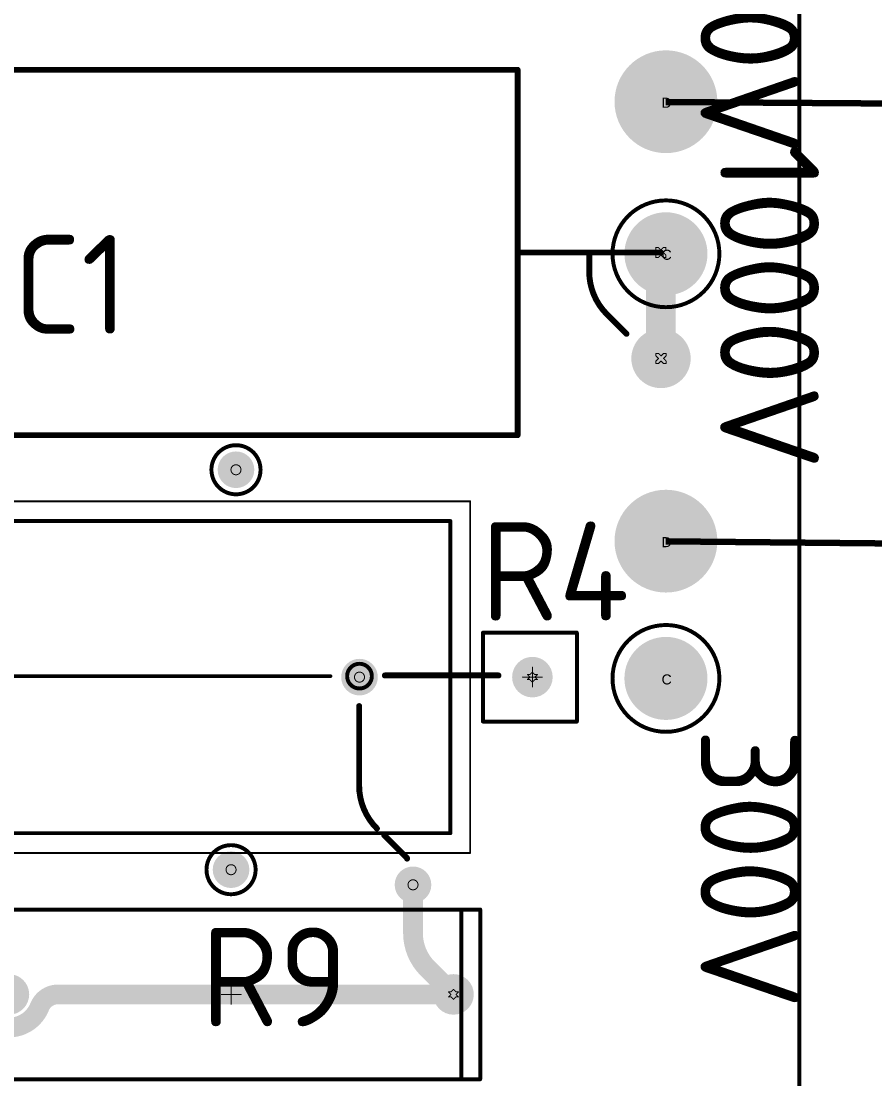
# Model space of a CAD drawing. Header units: millimetres. Extents: x 3219 to 51106, y -14166 to 2063.
# Drawn here: x 5722.1 to 5765.3, y 1897.9 to 1951.4 of the extents above; entities that cross this region are included whole.
import ezdxf

# ---------------------------------------------------------------- set-up
doc = ezdxf.new("R2010")
doc.units = ezdxf.units.MM
doc.layers.get('0').update_dxf_attribs({"lineweight": 53})
for name, color, linetype in [('Bottom Layer', 5, 'Continuous'), ('Bottom Solder', 6, 'Continuous'), ('Drill Drawing', 1, 'Continuous'), ('Mechanical 1', 6, 'Continuous'), ('Mechanical 15', 56, 'Continuous'), ('Multi-Layer', 9, 'Continuous'), ('Top 3D Body', 76, 'Continuous'), ('Top Layer', 1, 'Continuous'), ('Top Overlay', 2, 'Continuous'), ('Top Solder', 216, 'Continuous')]:
    doc.layers.add(name, color=color, linetype=linetype)
doc.layers.add('жгут', color=9, linetype='Continuous', lineweight=100)
doc.styles.add('Arial', font='arial.ttf', dxfattribs={"height": 3})
doc.styles.add('GOST type B', font='GOST_B.TTF', dxfattribs={"height": 3.5})

# ---------------------------------------------------------------- blocks, each defined once
blk = doc.blocks.new('_2_33__1___1PIN_20')
at = {"layer": 'Bottom Layer'}
h = blk.add_hatch(color=5, dxfattribs=at)
edge = h.paths.add_edge_path()
edge.add_arc((0, 0), 0.925, 0, 360)
at = {"layer": 'Bottom Solder'}
h = blk.add_hatch(color=6, dxfattribs=at)
edge = h.paths.add_edge_path()
edge.add_arc((0, 0), 1.027, 0, 360)
at = {"layer": 'Multi-Layer'}
h = blk.add_hatch(color=9, dxfattribs=at)
edge = h.paths.add_edge_path()
edge.add_arc((0, 0), 0.925, 0, 360)
at = {"layer": 'Top Layer'}
h = blk.add_hatch(color=1, dxfattribs=at)
edge = h.paths.add_edge_path()
edge.add_arc((0, 0), 0.925, 0, 360)
at = {"layer": 'Top Solder'}
h = blk.add_hatch(color=216, dxfattribs=at)
edge = h.paths.add_edge_path()
edge.add_arc((0, 0), 1.027, 0, 360)
at = {"layer": 'Mechanical 15'}
for points in [[(0.5, 0, 0.05, 0.05, 0), (-0.5, 0, 0.05, 0.05, 0)], [(0, 0.5, 0.05, 0.05, 0), (0, -0.5, 0.05, 0.05, 0)]]:
    blk.add_lwpolyline(points, format="xyseb", dxfattribs=at)
for points in [[(-0.513, 0, 0.025, 0.025, 1), (-0.488, 0, 0.025, 0.025, 1)], [(-0.013, 0.5, 0.025, 0.025, 1), (0.012, 0.5, 0.025, 0.025, 1)], [(0.487, 0, 0.025, 0.025, 1), (0.512, 0, 0.025, 0.025, 1)], [(-0.013, -0.5, 0.025, 0.025, 1), (0.012, -0.5, 0.025, 0.025, 1)]]:
    blk.add_lwpolyline(points, format="xyseb", close=True, dxfattribs=at)
at = {"layer": 'Top 3D Body'}
for points in [[(2.5, 2.247, 0.2, 0.2, 0), (-2.25, 2.247, 0.2, 0.2, 0)], [(-2.25, 2.247, 0.2, 0.2, 0), (-2.25, -2.246, 0.2, 0.2, 0)], [(2.5, 2.247, 0.2, 0.2, 0), (2.5, -2.246, 0.2, 0.2, 0)], [(2.5, -2.246, 0.2, 0.2, 0), (-2.25, -2.246, 0.2, 0.2, 0)]]:
    blk.add_lwpolyline(points, format="xyseb", dxfattribs=at)
for points in [[(-2.3, 2.247, 0.1, 0.1, 1), (-2.2, 2.247, 0.1, 0.1, 1)], [(-2.3, 2.247, 0.1, 0.1, 1), (-2.2, 2.247, 0.1, 0.1, 1)], [(2.45, 2.247, 0.1, 0.1, 1), (2.55, 2.247, 0.1, 0.1, 1)], [(2.45, 2.247, 0.1, 0.1, 1), (2.55, 2.247, 0.1, 0.1, 1)], [(-2.3, -2.246, 0.1, 0.1, 1), (-2.2, -2.246, 0.1, 0.1, 1)], [(-2.3, -2.246, 0.1, 0.1, 1), (-2.2, -2.246, 0.1, 0.1, 1)], [(2.45, -2.246, 0.1, 0.1, 1), (2.55, -2.246, 0.1, 0.1, 1)], [(2.45, -2.246, 0.1, 0.1, 1), (2.55, -2.246, 0.1, 0.1, 1)]]:
    blk.add_lwpolyline(points, format="xyseb", close=True, dxfattribs=at)
at = {"layer": 'Top Overlay'}
for points in [[(-2.25, 2.25, 0.2, 0.2, 0), (-2.25, -2.25, 0.2, 0.2, 0)], [(2.5, 2.25, 0.2, 0.2, 0), (-2.25, 2.25, 0.2, 0.2, 0)], [(2.5, 2.25, 0.2, 0.2, 0), (2.5, -2.25, 0.2, 0.2, 0)], [(2.5, -2.25, 0.2, 0.2, 0), (-2.25, -2.25, 0.2, 0.2, 0)]]:
    blk.add_lwpolyline(points, format="xyseb", dxfattribs=at)
for points in [[(-2.3, 2.25, 0.1, 0.1, 1), (-2.2, 2.25, 0.1, 0.1, 1)], [(-2.3, 2.25, 0.1, 0.1, 1), (-2.2, 2.25, 0.1, 0.1, 1)], [(2.45, 2.25, 0.1, 0.1, 1), (2.55, 2.25, 0.1, 0.1, 1)], [(2.45, 2.25, 0.1, 0.1, 1), (2.55, 2.25, 0.1, 0.1, 1)], [(-2.3, -2.25, 0.1, 0.1, 1), (-2.2, -2.25, 0.1, 0.1, 1)], [(-2.3, -2.25, 0.1, 0.1, 1), (-2.2, -2.25, 0.1, 0.1, 1)], [(2.45, -2.25, 0.1, 0.1, 1), (2.55, -2.25, 0.1, 0.1, 1)], [(2.45, -2.25, 0.1, 0.1, 1), (2.55, -2.25, 0.1, 0.1, 1)]]:
    blk.add_lwpolyline(points, format="xyseb", close=True, dxfattribs=at)
blk = doc.blocks.new('_73_14__4____D18_44')
at = {"layer": 'Mechanical 1'}
for points in [[(-24, 9.25, 0.2, 0.2, 0), (24, 9.25, 0.2, 0.2, 0)], [(24, -9.25, 0.2, 0.2, 0), (24, 9.25, 0.2, 0.2, 0)], [(-24, -9.25, 0.2, 0.2, 0), (24, -9.25, 0.2, 0.2, 0)]]:
    blk.add_lwpolyline(points, format="xyseb", dxfattribs=at)
for points in [[(23.95, 9.25, 0.1, 0.1, 1), (24.05, 9.25, 0.1, 0.1, 1)], [(23.95, 9.25, 0.1, 0.1, 1), (24.05, 9.25, 0.1, 0.1, 1)], [(23.95, -9.25, 0.1, 0.1, 1), (24.05, -9.25, 0.1, 0.1, 1)], [(23.95, -9.25, 0.1, 0.1, 1), (24.05, -9.25, 0.1, 0.1, 1)]]:
    blk.add_lwpolyline(points, format="xyseb", close=True, dxfattribs=at)
at = {"layer": 'Top Overlay'}
for points in [[(-24, 9.25, 0.3, 0.3, 0), (24, 9.25, 0.3, 0.3, 0)], [(24, -9.25, 0.3, 0.3, 0), (24, 9.25, 0.3, 0.3, 0)], [(24, 0, 0.3, 0.3, 0), (31.25, 0, 0.3, 0.3, 0)], [(-24, -9.25, 0.3, 0.3, 0), (24, -9.25, 0.3, 0.3, 0)]]:
    blk.add_lwpolyline(points, format="xyseb", dxfattribs=at)
for points in [[(23.925, 9.25, 0.15, 0.15, 1), (24.075, 9.25, 0.15, 0.15, 1)], [(23.925, 9.25, 0.15, 0.15, 1), (24.075, 9.25, 0.15, 0.15, 1)], [(23.925, 0, 0.15, 0.15, 1), (24.075, 0, 0.15, 0.15, 1)], [(31.175, 0, 0.15, 0.15, 1), (31.325, 0, 0.15, 0.15, 1)], [(23.925, -9.25, 0.15, 0.15, 1), (24.075, -9.25, 0.15, 0.15, 1)], [(23.925, -9.25, 0.15, 0.15, 1), (24.075, -9.25, 0.15, 0.15, 1)]]:
    blk.add_lwpolyline(points, format="xyseb", close=True, dxfattribs=at)
at = {"layer": 'Top Overlay', "style": 'GOST type B'}
blk.add_text('C1', height=5, dxfattribs=at).set_placement((-1.511, -4.116))
blk = doc.blocks.new('_2_33_2__140_02_0206_00_00__70')
at = {"layer": 'Bottom Layer'}
h = blk.add_hatch(color=5, dxfattribs=at)
edge = h.paths.add_edge_path()
edge.add_arc((-11.25, 0), 0.925, 0, 360)
h = blk.add_hatch(color=5, dxfattribs=at)
edge = h.paths.add_edge_path()
edge.add_arc((11.25, 0), 0.925, 0, 360)
at = {"layer": 'Bottom Solder'}
h = blk.add_hatch(color=6, dxfattribs=at)
edge = h.paths.add_edge_path()
edge.add_arc((-11.25, 0), 1.027, 0, 360)
h = blk.add_hatch(color=6, dxfattribs=at)
edge = h.paths.add_edge_path()
edge.add_arc((11.25, 0), 1.027, 0, 360)
at = {"layer": 'Multi-Layer'}
h = blk.add_hatch(color=9, dxfattribs=at)
edge = h.paths.add_edge_path()
edge.add_arc((-11.25, 0), 0.925, 0, 360)
h = blk.add_hatch(color=9, dxfattribs=at)
edge = h.paths.add_edge_path()
edge.add_arc((11.25, 0), 0.925, 0, 360)
at = {"layer": 'Top Layer'}
h = blk.add_hatch(color=1, dxfattribs=at)
edge = h.paths.add_edge_path()
edge.add_arc((-11.25, 0), 0.925, 0, 360)
h = blk.add_hatch(color=1, dxfattribs=at)
edge = h.paths.add_edge_path()
edge.add_arc((11.25, 0), 0.925, 0, 360)
at = {"layer": 'Top Solder'}
h = blk.add_hatch(color=216, dxfattribs=at)
edge = h.paths.add_edge_path()
edge.add_arc((-11.25, 0), 1.027, 0, 360)
h = blk.add_hatch(color=216, dxfattribs=at)
edge = h.paths.add_edge_path()
edge.add_arc((11.25, 0), 1.027, 0, 360)
at = {"layer": 'Mechanical 15'}
for points in [[(0.5, 0, 0.05, 0.05, 0), (-0.5, 0, 0.05, 0.05, 0)], [(0, 0.5, 0.05, 0.05, 0), (0, -0.5, 0.05, 0.05, 0)]]:
    blk.add_lwpolyline(points, format="xyseb", dxfattribs=at)
for points in [[(-0.513, 0, 0.025, 0.025, 1), (-0.488, 0, 0.025, 0.025, 1)], [(-0.013, 0.5, 0.025, 0.025, 1), (0.012, 0.5, 0.025, 0.025, 1)], [(0.487, 0, 0.025, 0.025, 1), (0.512, 0, 0.025, 0.025, 1)], [(-0.013, -0.5, 0.025, 0.025, 1), (0.012, -0.5, 0.025, 0.025, 1)]]:
    blk.add_lwpolyline(points, format="xyseb", close=True, dxfattribs=at)
at = {"layer": 'Top 3D Body'}
for points in [[(-11.649, 4.297, 0.2, 0.2, 0), (-11.649, -4.297, 0.2, 0.2, 0)], [(11.649, 4.297, 0.2, 0.2, 0), (-11.649, 4.297, 0.2, 0.2, 0)], [(11.649, 4.297, 0.2, 0.2, 0), (11.649, -4.297, 0.2, 0.2, 0)], [(11.649, -4.297, 0.2, 0.2, 0), (-11.649, -4.297, 0.2, 0.2, 0)]]:
    blk.add_lwpolyline(points, format="xyseb", dxfattribs=at)
for points in [[(-11.699, 4.297, 0.1, 0.1, 1), (-11.599, 4.297, 0.1, 0.1, 1)], [(-11.699, 4.297, 0.1, 0.1, 1), (-11.599, 4.297, 0.1, 0.1, 1)], [(11.599, 4.297, 0.1, 0.1, 1), (11.699, 4.297, 0.1, 0.1, 1)], [(11.599, 4.297, 0.1, 0.1, 1), (11.699, 4.297, 0.1, 0.1, 1)], [(-11.699, -4.297, 0.1, 0.1, 1), (-11.599, -4.297, 0.1, 0.1, 1)], [(-11.699, -4.297, 0.1, 0.1, 1), (-11.599, -4.297, 0.1, 0.1, 1)], [(11.599, -4.297, 0.1, 0.1, 1), (11.699, -4.297, 0.1, 0.1, 1)], [(11.599, -4.297, 0.1, 0.1, 1), (11.699, -4.297, 0.1, 0.1, 1)]]:
    blk.add_lwpolyline(points, format="xyseb", close=True, dxfattribs=at)
at = {"layer": 'Top Overlay'}
for points in [[(-12.6, 4.297, 0.2, 0.2, 0), (-12.6, -4.297, 0.2, 0.2, 0)], [(12.6, 4.297, 0.2, 0.2, 0), (-12.6, 4.297, 0.2, 0.2, 0)], [(12.6, 4.297, 0.2, 0.2, 0), (12.6, -4.297, 0.2, 0.2, 0)], [(12.6, -4.297, 0.2, 0.2, 0), (-12.6, -4.297, 0.2, 0.2, 0)]]:
    blk.add_lwpolyline(points, format="xyseb", dxfattribs=at)
for points in [[(-12.65, 4.297, 0.1, 0.1, 1), (-12.55, 4.297, 0.1, 0.1, 1)], [(-12.65, 4.297, 0.1, 0.1, 1), (-12.55, 4.297, 0.1, 0.1, 1)], [(12.55, 4.297, 0.1, 0.1, 1), (12.65, 4.297, 0.1, 0.1, 1)], [(12.55, 4.297, 0.1, 0.1, 1), (12.65, 4.297, 0.1, 0.1, 1)], [(-12.65, -4.297, 0.1, 0.1, 1), (-12.55, -4.297, 0.1, 0.1, 1)], [(-12.65, -4.297, 0.1, 0.1, 1), (-12.55, -4.297, 0.1, 0.1, 1)], [(12.55, -4.297, 0.1, 0.1, 1), (12.65, -4.297, 0.1, 0.1, 1)], [(12.55, -4.297, 0.1, 0.1, 1), (12.65, -4.297, 0.1, 0.1, 1)]]:
    blk.add_lwpolyline(points, format="xyseb", close=True, dxfattribs=at)
at = {"layer": 'Top 3D Body', "style": 'Arial'}
blk.add_text('R9', height=1.524, dxfattribs=at).set_placement((-12.5, 5))
blk = doc.blocks.new('DAR71210TU_90')
at = {"layer": 'Bottom Layer'}
h = blk.add_hatch(color=5, dxfattribs=at)
edge = h.paths.add_edge_path()
edge.add_arc((50.8, 0), 0.825, 0, 360)
at = {"layer": 'Bottom Solder'}
h = blk.add_hatch(color=6, dxfattribs=at)
edge = h.paths.add_edge_path()
edge.add_arc((50.8, 0), 0.927, 0, 360)
at = {"layer": 'Multi-Layer'}
h = blk.add_hatch(color=9, dxfattribs=at)
edge = h.paths.add_edge_path()
edge.add_arc((50.8, 0), 0.825, 0, 360)
at = {"layer": 'Top Layer'}
h = blk.add_hatch(color=1, dxfattribs=at)
edge = h.paths.add_edge_path()
edge.add_arc((50.8, 0), 0.825, 0, 360)
at = {"layer": 'Top Solder'}
h = blk.add_hatch(color=216, dxfattribs=at)
edge = h.paths.add_edge_path()
edge.add_arc((50.8, 0), 0.927, 0, 360)
at = {"layer": 'Mechanical 15'}
for points in [[(-5.6, 8.9, 0.1, 0.1, 0), (56.4, 8.9, 0.1, 0.1, 0)], [(56.4, -8.9, 0.1, 0.1, 0), (56.4, 8.9, 0.1, 0.1, 0)], [(-5.6, -8.9, 0.1, 0.1, 0), (56.4, -8.9, 0.1, 0.1, 0)]]:
    blk.add_lwpolyline(points, format="xyseb", dxfattribs=at)
for points in [[(56.375, 8.9, 0.05, 0.05, 1), (56.425, 8.9, 0.05, 0.05, 1)], [(56.375, 8.9, 0.05, 0.05, 1), (56.425, 8.9, 0.05, 0.05, 1)], [(56.375, -8.9, 0.05, 0.05, 1), (56.425, -8.9, 0.05, 0.05, 1)], [(56.375, -8.9, 0.05, 0.05, 1), (56.425, -8.9, 0.05, 0.05, 1)]]:
    blk.add_lwpolyline(points, format="xyseb", close=True, dxfattribs=at)
at = {"layer": 'Top 3D Body'}
for points in [[(-4.6, 7.9, 0.1, 0.1, 0), (55.4, 7.9, 0.1, 0.1, 0)], [(55.4, -7.9, 0.1, 0.1, 0), (55.4, 7.9, 0.1, 0.1, 0)], [(-4.6, -7.9, 0.1, 0.1, 0), (55.4, -7.9, 0.1, 0.1, 0)]]:
    blk.add_lwpolyline(points, format="xyseb", dxfattribs=at)
for points in [[(55.375, 7.9, 0.05, 0.05, 1), (55.425, 7.9, 0.05, 0.05, 1)], [(55.375, 7.9, 0.05, 0.05, 1), (55.425, 7.9, 0.05, 0.05, 1)], [(55.375, -7.9, 0.05, 0.05, 1), (55.425, -7.9, 0.05, 0.05, 1)], [(55.375, -7.9, 0.05, 0.05, 1), (55.425, -7.9, 0.05, 0.05, 1)]]:
    blk.add_lwpolyline(points, format="xyseb", close=True, dxfattribs=at)
at = {"layer": 'Top Overlay'}
for points in [[(-4.6, 7.9, 0.2, 0.2, 0), (55.4, 7.9, 0.2, 0.2, 0)], [(55.4, -7.9, 0.2, 0.2, 0), (55.4, 7.9, 0.2, 0.2, 0)], [(24.375, 0.05, 0.2, 0.2, 0), (49.325, 0.05, 0.2, 0.2, 0)], [(-4.6, -7.9, 0.2, 0.2, 0), (55.4, -7.9, 0.2, 0.2, 0)]]:
    blk.add_lwpolyline(points, format="xyseb", dxfattribs=at)
for points in [[(55.35, 7.9, 0.1, 0.1, 1), (55.45, 7.9, 0.1, 0.1, 1)], [(55.35, 7.9, 0.1, 0.1, 1), (55.45, 7.9, 0.1, 0.1, 1)], [(51.425, 0.05, 0.2, 0.2, 1), (50.175, 0.05, 0.2, 0.2, 1)], [(49.275, 0.05, 0.1, 0.1, 1), (49.375, 0.05, 0.1, 0.1, 1)], [(50.125, 0.05, 0.1, 0.1, 1), (50.225, 0.05, 0.1, 0.1, 1)], [(51.375, 0.05, 0.1, 0.1, 1), (51.475, 0.05, 0.1, 0.1, 1)], [(55.35, -7.9, 0.1, 0.1, 1), (55.45, -7.9, 0.1, 0.1, 1)], [(55.35, -7.9, 0.1, 0.1, 1), (55.45, -7.9, 0.1, 0.1, 1)]]:
    blk.add_lwpolyline(points, format="xyseb", close=True, dxfattribs=at)

msp = doc.modelspace()

# ---------------------------------------------------------------- hatches: boundary and pattern name
at = {"layer": 'Bottom Layer'}
h = msp.add_hatch(color=5, dxfattribs=at)
edge = h.paths.add_edge_path()
edge.add_arc((5754.729, 1947.358), 2.5, 0, 360)
h = msp.add_hatch(color=5, dxfattribs=at)
edge = h.paths.add_edge_path()
edge.add_arc((5754.729, 1939.658), 2, 0, 360)
h = msp.add_hatch(color=5, dxfattribs=at)
edge = h.paths.add_edge_path()
edge.add_arc((5754.471, 1939.723), 1.4, 0, 360)
h = msp.add_hatch(color=5, dxfattribs=at)
edge = h.paths.add_edge_path()
edge.add_arc((5754.479, 1934.358), 1.4, 0, 360)
h = msp.add_hatch(color=5, dxfattribs=at)
edge = h.paths.add_edge_path()
edge.add_arc((5732.971, 1928.723), 0.825, 0, 360)
h = msp.add_hatch(color=5, dxfattribs=at)
edge = h.paths.add_edge_path()
edge.add_arc((5754.729, 1925.108), 2.5, 0, 360)
h = msp.add_hatch(color=5, dxfattribs=at)
edge = h.paths.add_edge_path()
edge.add_arc((5754.729, 1918.158), 2, 0, 360)
h = msp.add_hatch(color=5, dxfattribs=at)
edge = h.paths.add_edge_path()
edge.add_arc((5732.721, 1908.473), 0.825, 0, 360)
h = msp.add_hatch(color=5, dxfattribs=at)
edge = h.paths.add_edge_path()
edge.add_arc((5741.929, 1907.708), 0.825, 0, 360)
at = {"layer": 'Bottom Solder'}
h = msp.add_hatch(color=6, dxfattribs=at)
edge = h.paths.add_edge_path()
edge.add_arc((5754.729, 1947.358), 2.602, 0, 360)
h = msp.add_hatch(color=6, dxfattribs=at)
edge = h.paths.add_edge_path()
edge.add_arc((5754.729, 1939.658), 2.102, 0, 360)
h = msp.add_hatch(color=6, dxfattribs=at)
edge = h.paths.add_edge_path()
edge.add_arc((5754.471, 1939.723), 1.502, 0, 360)
h = msp.add_hatch(color=6, dxfattribs=at)
edge = h.paths.add_edge_path()
edge.add_arc((5754.479, 1934.358), 1.502, 0, 360)
h = msp.add_hatch(color=6, dxfattribs=at)
edge = h.paths.add_edge_path()
edge.add_arc((5732.971, 1928.723), 0.927, 0, 360)
h = msp.add_hatch(color=6, dxfattribs=at)
edge = h.paths.add_edge_path()
edge.add_arc((5754.729, 1925.108), 2.602, 0, 360)
h = msp.add_hatch(color=6, dxfattribs=at)
edge = h.paths.add_edge_path()
edge.add_arc((5754.729, 1918.158), 2.102, 0, 360)
h = msp.add_hatch(color=6, dxfattribs=at)
edge = h.paths.add_edge_path()
edge.add_arc((5732.721, 1908.473), 0.927, 0, 360)
h = msp.add_hatch(color=6, dxfattribs=at)
edge = h.paths.add_edge_path()
edge.add_arc((5741.929, 1907.708), 0.927, 0, 360)
at = {"layer": 'Multi-Layer'}
h = msp.add_hatch(color=9, dxfattribs=at)
edge = h.paths.add_edge_path()
edge.add_arc((5754.729, 1947.358), 2.5, 0, 360)
h = msp.add_hatch(color=9, dxfattribs=at)
edge = h.paths.add_edge_path()
edge.add_arc((5754.729, 1939.658), 2, 0, 360)
h = msp.add_hatch(color=9, dxfattribs=at)
edge = h.paths.add_edge_path()
edge.add_arc((5754.471, 1939.723), 1.4, 0, 360)
h = msp.add_hatch(color=9, dxfattribs=at)
edge = h.paths.add_edge_path()
edge.add_arc((5754.479, 1934.358), 1.4, 0, 360)
h = msp.add_hatch(color=9, dxfattribs=at)
edge = h.paths.add_edge_path()
edge.add_arc((5732.971, 1928.723), 0.825, 0, 360)
h = msp.add_hatch(color=9, dxfattribs=at)
edge = h.paths.add_edge_path()
edge.add_arc((5754.729, 1925.108), 2.5, 0, 360)
h = msp.add_hatch(color=9, dxfattribs=at)
edge = h.paths.add_edge_path()
edge.add_arc((5754.729, 1918.158), 2, 0, 360)
h = msp.add_hatch(color=9, dxfattribs=at)
edge = h.paths.add_edge_path()
edge.add_arc((5732.721, 1908.473), 0.825, 0, 360)
h = msp.add_hatch(color=9, dxfattribs=at)
edge = h.paths.add_edge_path()
edge.add_arc((5741.929, 1907.708), 0.825, 0, 360)
at = {"layer": 'Top Layer'}
h = msp.add_hatch(color=1, dxfattribs=at)
edge = h.paths.add_edge_path()
edge.add_arc((5754.729, 1947.358), 2.5, 0, 360)
h = msp.add_hatch(color=1, dxfattribs=at)
edge = h.paths.add_edge_path()
edge.add_arc((5754.729, 1939.658), 2, 0, 360)
h = msp.add_hatch(color=1, dxfattribs=at)
edge = h.paths.add_edge_path()
edge.add_arc((5754.471, 1939.723), 1.4, 0, 360)
h = msp.add_hatch(color=1, dxfattribs=at)
edge = h.paths.add_edge_path()
edge.add_arc((5754.479, 1934.358), 1.4, 0, 360)
h = msp.add_hatch(color=1, dxfattribs=at)
edge = h.paths.add_edge_path()
edge.add_arc((5732.971, 1928.723), 0.825, 0, 360)
h = msp.add_hatch(color=1, dxfattribs=at)
edge = h.paths.add_edge_path()
edge.add_arc((5754.729, 1925.108), 2.5, 0, 360)
h = msp.add_hatch(color=1, dxfattribs=at)
edge = h.paths.add_edge_path()
edge.add_arc((5754.729, 1918.158), 2, 0, 360)
h = msp.add_hatch(color=1, dxfattribs=at)
edge = h.paths.add_edge_path()
edge.add_arc((5732.721, 1908.473), 0.825, 0, 360)
h = msp.add_hatch(color=1, dxfattribs=at)
edge = h.paths.add_edge_path()
edge.add_arc((5741.929, 1907.708), 0.825, 0, 360)
at = {"layer": 'Top Solder'}
h = msp.add_hatch(color=216, dxfattribs=at)
edge = h.paths.add_edge_path()
edge.add_arc((5754.729, 1947.358), 2.602, 0, 360)
h = msp.add_hatch(color=216, dxfattribs=at)
edge = h.paths.add_edge_path()
edge.add_arc((5754.729, 1939.658), 2.102, 0, 360)
h = msp.add_hatch(color=216, dxfattribs=at)
edge = h.paths.add_edge_path()
edge.add_arc((5754.471, 1939.723), 1.502, 0, 360)
h = msp.add_hatch(color=216, dxfattribs=at)
edge = h.paths.add_edge_path()
edge.add_arc((5754.479, 1934.358), 1.502, 0, 360)
h = msp.add_hatch(color=216, dxfattribs=at)
edge = h.paths.add_edge_path()
edge.add_arc((5732.971, 1928.723), 0.927, 0, 360)
h = msp.add_hatch(color=216, dxfattribs=at)
edge = h.paths.add_edge_path()
edge.add_arc((5754.729, 1925.108), 2.602, 0, 360)
h = msp.add_hatch(color=216, dxfattribs=at)
edge = h.paths.add_edge_path()
edge.add_arc((5754.729, 1918.158), 2.102, 0, 360)
h = msp.add_hatch(color=216, dxfattribs=at)
edge = h.paths.add_edge_path()
edge.add_arc((5732.721, 1908.473), 0.927, 0, 360)
h = msp.add_hatch(color=216, dxfattribs=at)
edge = h.paths.add_edge_path()
edge.add_arc((5741.929, 1907.708), 0.927, 0, 360)

# ---------------------------------------------------------------- linework, layer by layer
at = {"layer": 'Bottom Layer'}
msp.add_lwpolyline([(5754.471, 1934.6, 1.5, 1.5, 0), (5754.471, 1939.723, 1.5, 1.5, 0)], format="xyseb", dxfattribs=at)
for points in [[(5754.096, 1939.723, 0.75, 0.75, 1), (5754.846, 1939.723, 0.75, 0.75, 1)], [(5754.096, 1934.6, 0.75, 0.75, 1), (5754.846, 1934.6, 0.75, 0.75, 1)]]:
    msp.add_lwpolyline(points, format="xyseb", close=True, dxfattribs=at)
at = {"layer": 'Drill Drawing'}
for points in [[(5754.217, 1939.85, 0.0508, 0.0508, 0), (5754.217, 1939.977, 0.0508, 0.0508, 0)], [(5754.217, 1939.977, 0.0508, 0.0508, 0), (5754.344, 1939.977, 0.0508, 0.0508, 0)], [(5754.217, 1939.85, 0.0508, 0.0508, 0), (5754.344, 1939.723, 0.0508, 0.0508, 0)], [(5754.217, 1939.596, 0.0508, 0.0508, 0), (5754.344, 1939.723, 0.0508, 0.0508, 0)], [(5754.344, 1939.977, 0.0508, 0.0508, 0), (5754.471, 1939.85, 0.0508, 0.0508, 0)], [(5754.471, 1939.85, 0.0508, 0.0508, 0), (5754.598, 1939.977, 0.0508, 0.0508, 0)], [(5754.598, 1939.977, 0.0508, 0.0508, 0), (5754.725, 1939.977, 0.0508, 0.0508, 0)], [(5754.598, 1939.723, 0.0508, 0.0508, 0), (5754.725, 1939.85, 0.0508, 0.0508, 0)], [(5754.598, 1939.723, 0.0508, 0.0508, 0), (5754.725, 1939.596, 0.0508, 0.0508, 0)], [(5754.725, 1939.85, 0.0508, 0.0508, 0), (5754.725, 1939.977, 0.0508, 0.0508, 0)], [(5754.217, 1939.469, 0.0508, 0.0508, 0), (5754.217, 1939.596, 0.0508, 0.0508, 0)], [(5754.217, 1939.469, 0.0508, 0.0508, 0), (5754.344, 1939.469, 0.0508, 0.0508, 0)], [(5754.344, 1939.469, 0.0508, 0.0508, 0), (5754.471, 1939.596, 0.0508, 0.0508, 0)], [(5754.471, 1939.596, 0.0508, 0.0508, 0), (5754.598, 1939.469, 0.0508, 0.0508, 0)], [(5754.598, 1939.469, 0.0508, 0.0508, 0), (5754.725, 1939.469, 0.0508, 0.0508, 0)], [(5754.725, 1939.469, 0.0508, 0.0508, 0), (5754.725, 1939.596, 0.0508, 0.0508, 0)], [(5754.225, 1934.485, 0.0508, 0.0508, 0), (5754.225, 1934.612, 0.0508, 0.0508, 0)], [(5754.225, 1934.612, 0.0508, 0.0508, 0), (5754.352, 1934.612, 0.0508, 0.0508, 0)], [(5754.225, 1934.485, 0.0508, 0.0508, 0), (5754.352, 1934.358, 0.0508, 0.0508, 0)], [(5754.352, 1934.612, 0.0508, 0.0508, 0), (5754.479, 1934.485, 0.0508, 0.0508, 0)], [(5754.479, 1934.485, 0.0508, 0.0508, 0), (5754.606, 1934.612, 0.0508, 0.0508, 0)], [(5754.606, 1934.612, 0.0508, 0.0508, 0), (5754.733, 1934.612, 0.0508, 0.0508, 0)], [(5754.606, 1934.358, 0.0508, 0.0508, 0), (5754.733, 1934.485, 0.0508, 0.0508, 0)], [(5754.733, 1934.485, 0.0508, 0.0508, 0), (5754.733, 1934.612, 0.0508, 0.0508, 0)], [(5754.225, 1934.231, 0.0508, 0.0508, 0), (5754.352, 1934.358, 0.0508, 0.0508, 0)], [(5754.225, 1934.104, 0.0508, 0.0508, 0), (5754.225, 1934.231, 0.0508, 0.0508, 0)], [(5754.225, 1934.104, 0.0508, 0.0508, 0), (5754.352, 1934.104, 0.0508, 0.0508, 0)], [(5754.352, 1934.104, 0.0508, 0.0508, 0), (5754.479, 1934.231, 0.0508, 0.0508, 0)], [(5754.479, 1934.231, 0.0508, 0.0508, 0), (5754.606, 1934.104, 0.0508, 0.0508, 0)], [(5754.606, 1934.358, 0.0508, 0.0508, 0), (5754.733, 1934.231, 0.0508, 0.0508, 0)], [(5754.606, 1934.104, 0.0508, 0.0508, 0), (5754.733, 1934.104, 0.0508, 0.0508, 0)], [(5754.733, 1934.104, 0.0508, 0.0508, 0), (5754.733, 1934.231, 0.0508, 0.0508, 0)], [(5747.717, 1918.35, 0.0508, 0.0508, 0), (5747.844, 1918.223, 0.0508, 0.0508, 0)], [(5747.717, 1918.35, 0.0508, 0.0508, 0), (5747.844, 1918.35, 0.0508, 0.0508, 0)], [(5747.844, 1918.35, 0.0508, 0.0508, 0), (5747.971, 1918.477, 0.0508, 0.0508, 0)], [(5747.971, 1918.477, 0.0508, 0.0508, 0), (5748.098, 1918.35, 0.0508, 0.0508, 0)], [(5748.098, 1918.35, 0.0508, 0.0508, 0), (5748.225, 1918.35, 0.0508, 0.0508, 0)], [(5748.098, 1918.223, 0.0508, 0.0508, 0), (5748.225, 1918.35, 0.0508, 0.0508, 0)], [(5747.717, 1918.096, 0.0508, 0.0508, 0), (5747.844, 1918.223, 0.0508, 0.0508, 0)], [(5747.717, 1918.096, 0.0508, 0.0508, 0), (5747.844, 1918.096, 0.0508, 0.0508, 0)], [(5747.844, 1918.096, 0.0508, 0.0508, 0), (5747.971, 1917.969, 0.0508, 0.0508, 0)], [(5747.971, 1917.969, 0.0508, 0.0508, 0), (5748.098, 1918.096, 0.0508, 0.0508, 0)], [(5748.098, 1918.223, 0.0508, 0.0508, 0), (5748.225, 1918.096, 0.0508, 0.0508, 0)], [(5748.098, 1918.096, 0.0508, 0.0508, 0), (5748.225, 1918.096, 0.0508, 0.0508, 0)], [(5743.725, 1902.285, 0.0508, 0.0508, 0), (5743.852, 1902.158, 0.0508, 0.0508, 0)], [(5743.725, 1902.285, 0.0508, 0.0508, 0), (5743.852, 1902.285, 0.0508, 0.0508, 0)], [(5743.852, 1902.285, 0.0508, 0.0508, 0), (5743.979, 1902.412, 0.0508, 0.0508, 0)], [(5743.979, 1902.412, 0.0508, 0.0508, 0), (5744.106, 1902.285, 0.0508, 0.0508, 0)], [(5744.106, 1902.285, 0.0508, 0.0508, 0), (5744.233, 1902.285, 0.0508, 0.0508, 0)], [(5744.106, 1902.158, 0.0508, 0.0508, 0), (5744.233, 1902.285, 0.0508, 0.0508, 0)], [(5743.725, 1902.031, 0.0508, 0.0508, 0), (5743.852, 1902.158, 0.0508, 0.0508, 0)], [(5743.725, 1902.031, 0.0508, 0.0508, 0), (5743.852, 1902.031, 0.0508, 0.0508, 0)], [(5743.852, 1902.031, 0.0508, 0.0508, 0), (5743.979, 1901.904, 0.0508, 0.0508, 0)], [(5743.979, 1901.904, 0.0508, 0.0508, 0), (5744.106, 1902.031, 0.0508, 0.0508, 0)], [(5744.106, 1902.158, 0.0508, 0.0508, 0), (5744.233, 1902.031, 0.0508, 0.0508, 0)], [(5744.106, 1902.031, 0.0508, 0.0508, 0), (5744.233, 1902.031, 0.0508, 0.0508, 0)]]:
    msp.add_lwpolyline(points, format="xyseb", dxfattribs=at)
for points in [[(5754.204, 1939.977, 0.0254, 0.0254, 1), (5754.229, 1939.977, 0.0254, 0.0254, 1)], [(5754.204, 1939.977, 0.0254, 0.0254, 1), (5754.229, 1939.977, 0.0254, 0.0254, 1)], [(5754.204, 1939.85, 0.0254, 0.0254, 1), (5754.229, 1939.85, 0.0254, 0.0254, 1)], [(5754.204, 1939.85, 0.0254, 0.0254, 1), (5754.229, 1939.85, 0.0254, 0.0254, 1)], [(5754.331, 1939.977, 0.0254, 0.0254, 1), (5754.356, 1939.977, 0.0254, 0.0254, 1)], [(5754.331, 1939.977, 0.0254, 0.0254, 1), (5754.356, 1939.977, 0.0254, 0.0254, 1)], [(5754.331, 1939.723, 0.0254, 0.0254, 1), (5754.356, 1939.723, 0.0254, 0.0254, 1)], [(5754.331, 1939.723, 0.0254, 0.0254, 1), (5754.356, 1939.723, 0.0254, 0.0254, 1)], [(5754.458, 1939.85, 0.0254, 0.0254, 1), (5754.483, 1939.85, 0.0254, 0.0254, 1)], [(5754.458, 1939.85, 0.0254, 0.0254, 1), (5754.483, 1939.85, 0.0254, 0.0254, 1)], [(5754.585, 1939.977, 0.0254, 0.0254, 1), (5754.61, 1939.977, 0.0254, 0.0254, 1)], [(5754.585, 1939.977, 0.0254, 0.0254, 1), (5754.61, 1939.977, 0.0254, 0.0254, 1)], [(5754.585, 1939.723, 0.0254, 0.0254, 1), (5754.61, 1939.723, 0.0254, 0.0254, 1)], [(5754.585, 1939.723, 0.0254, 0.0254, 1), (5754.61, 1939.723, 0.0254, 0.0254, 1)], [(5754.712, 1939.977, 0.0254, 0.0254, 1), (5754.737, 1939.977, 0.0254, 0.0254, 1)], [(5754.712, 1939.977, 0.0254, 0.0254, 1), (5754.737, 1939.977, 0.0254, 0.0254, 1)], [(5754.712, 1939.85, 0.0254, 0.0254, 1), (5754.737, 1939.85, 0.0254, 0.0254, 1)], [(5754.712, 1939.85, 0.0254, 0.0254, 1), (5754.737, 1939.85, 0.0254, 0.0254, 1)], [(5754.204, 1939.596, 0.0254, 0.0254, 1), (5754.229, 1939.596, 0.0254, 0.0254, 1)], [(5754.204, 1939.596, 0.0254, 0.0254, 1), (5754.229, 1939.596, 0.0254, 0.0254, 1)], [(5754.204, 1939.469, 0.0254, 0.0254, 1), (5754.229, 1939.469, 0.0254, 0.0254, 1)], [(5754.204, 1939.469, 0.0254, 0.0254, 1), (5754.229, 1939.469, 0.0254, 0.0254, 1)], [(5754.331, 1939.469, 0.0254, 0.0254, 1), (5754.356, 1939.469, 0.0254, 0.0254, 1)], [(5754.331, 1939.469, 0.0254, 0.0254, 1), (5754.356, 1939.469, 0.0254, 0.0254, 1)], [(5754.458, 1939.596, 0.0254, 0.0254, 1), (5754.483, 1939.596, 0.0254, 0.0254, 1)], [(5754.458, 1939.596, 0.0254, 0.0254, 1), (5754.483, 1939.596, 0.0254, 0.0254, 1)], [(5754.585, 1939.469, 0.0254, 0.0254, 1), (5754.61, 1939.469, 0.0254, 0.0254, 1)], [(5754.585, 1939.469, 0.0254, 0.0254, 1), (5754.61, 1939.469, 0.0254, 0.0254, 1)], [(5754.712, 1939.596, 0.0254, 0.0254, 1), (5754.737, 1939.596, 0.0254, 0.0254, 1)], [(5754.712, 1939.596, 0.0254, 0.0254, 1), (5754.737, 1939.596, 0.0254, 0.0254, 1)], [(5754.712, 1939.469, 0.0254, 0.0254, 1), (5754.737, 1939.469, 0.0254, 0.0254, 1)], [(5754.712, 1939.469, 0.0254, 0.0254, 1), (5754.737, 1939.469, 0.0254, 0.0254, 1)], [(5754.212, 1934.612, 0.0254, 0.0254, 1), (5754.237, 1934.612, 0.0254, 0.0254, 1)], [(5754.212, 1934.612, 0.0254, 0.0254, 1), (5754.237, 1934.612, 0.0254, 0.0254, 1)], [(5754.212, 1934.485, 0.0254, 0.0254, 1), (5754.237, 1934.485, 0.0254, 0.0254, 1)], [(5754.212, 1934.485, 0.0254, 0.0254, 1), (5754.237, 1934.485, 0.0254, 0.0254, 1)], [(5754.339, 1934.612, 0.0254, 0.0254, 1), (5754.364, 1934.612, 0.0254, 0.0254, 1)], [(5754.339, 1934.612, 0.0254, 0.0254, 1), (5754.364, 1934.612, 0.0254, 0.0254, 1)], [(5754.466, 1934.485, 0.0254, 0.0254, 1), (5754.491, 1934.485, 0.0254, 0.0254, 1)], [(5754.466, 1934.485, 0.0254, 0.0254, 1), (5754.491, 1934.485, 0.0254, 0.0254, 1)], [(5754.593, 1934.612, 0.0254, 0.0254, 1), (5754.618, 1934.612, 0.0254, 0.0254, 1)], [(5754.593, 1934.612, 0.0254, 0.0254, 1), (5754.618, 1934.612, 0.0254, 0.0254, 1)], [(5754.72, 1934.612, 0.0254, 0.0254, 1), (5754.745, 1934.612, 0.0254, 0.0254, 1)], [(5754.72, 1934.612, 0.0254, 0.0254, 1), (5754.745, 1934.612, 0.0254, 0.0254, 1)], [(5754.72, 1934.485, 0.0254, 0.0254, 1), (5754.745, 1934.485, 0.0254, 0.0254, 1)], [(5754.72, 1934.485, 0.0254, 0.0254, 1), (5754.745, 1934.485, 0.0254, 0.0254, 1)], [(5754.212, 1934.231, 0.0254, 0.0254, 1), (5754.237, 1934.231, 0.0254, 0.0254, 1)], [(5754.212, 1934.231, 0.0254, 0.0254, 1), (5754.237, 1934.231, 0.0254, 0.0254, 1)], [(5754.212, 1934.104, 0.0254, 0.0254, 1), (5754.237, 1934.104, 0.0254, 0.0254, 1)], [(5754.212, 1934.104, 0.0254, 0.0254, 1), (5754.237, 1934.104, 0.0254, 0.0254, 1)], [(5754.339, 1934.358, 0.0254, 0.0254, 1), (5754.364, 1934.358, 0.0254, 0.0254, 1)], [(5754.339, 1934.358, 0.0254, 0.0254, 1), (5754.364, 1934.358, 0.0254, 0.0254, 1)], [(5754.339, 1934.104, 0.0254, 0.0254, 1), (5754.364, 1934.104, 0.0254, 0.0254, 1)], [(5754.339, 1934.104, 0.0254, 0.0254, 1), (5754.364, 1934.104, 0.0254, 0.0254, 1)], [(5754.466, 1934.231, 0.0254, 0.0254, 1), (5754.491, 1934.231, 0.0254, 0.0254, 1)], [(5754.466, 1934.231, 0.0254, 0.0254, 1), (5754.491, 1934.231, 0.0254, 0.0254, 1)], [(5754.593, 1934.358, 0.0254, 0.0254, 1), (5754.618, 1934.358, 0.0254, 0.0254, 1)], [(5754.593, 1934.358, 0.0254, 0.0254, 1), (5754.618, 1934.358, 0.0254, 0.0254, 1)], [(5754.593, 1934.104, 0.0254, 0.0254, 1), (5754.618, 1934.104, 0.0254, 0.0254, 1)], [(5754.593, 1934.104, 0.0254, 0.0254, 1), (5754.618, 1934.104, 0.0254, 0.0254, 1)], [(5754.72, 1934.231, 0.0254, 0.0254, 1), (5754.745, 1934.231, 0.0254, 0.0254, 1)], [(5754.72, 1934.231, 0.0254, 0.0254, 1), (5754.745, 1934.231, 0.0254, 0.0254, 1)], [(5754.72, 1934.104, 0.0254, 0.0254, 1), (5754.745, 1934.104, 0.0254, 0.0254, 1)], [(5754.72, 1934.104, 0.0254, 0.0254, 1), (5754.745, 1934.104, 0.0254, 0.0254, 1)], [(5733.225, 1928.723, 0.0508, 0.0508, 1), (5732.717, 1928.723, 0.0508, 0.0508, 1)], [(5732.704, 1928.723, 0.0254, 0.0254, 1), (5732.729, 1928.723, 0.0254, 0.0254, 1)], [(5733.212, 1928.723, 0.0254, 0.0254, 1), (5733.237, 1928.723, 0.0254, 0.0254, 1)], [(5739.475, 1918.223, 0.0508, 0.0508, 1), (5738.967, 1918.223, 0.0508, 0.0508, 1)], [(5747.704, 1918.35, 0.0254, 0.0254, 1), (5747.729, 1918.35, 0.0254, 0.0254, 1)], [(5747.704, 1918.35, 0.0254, 0.0254, 1), (5747.729, 1918.35, 0.0254, 0.0254, 1)], [(5747.831, 1918.35, 0.0254, 0.0254, 1), (5747.856, 1918.35, 0.0254, 0.0254, 1)], [(5747.831, 1918.35, 0.0254, 0.0254, 1), (5747.856, 1918.35, 0.0254, 0.0254, 1)], [(5747.958, 1918.477, 0.0254, 0.0254, 1), (5747.983, 1918.477, 0.0254, 0.0254, 1)], [(5747.958, 1918.477, 0.0254, 0.0254, 1), (5747.983, 1918.477, 0.0254, 0.0254, 1)], [(5748.085, 1918.35, 0.0254, 0.0254, 1), (5748.11, 1918.35, 0.0254, 0.0254, 1)], [(5748.085, 1918.35, 0.0254, 0.0254, 1), (5748.11, 1918.35, 0.0254, 0.0254, 1)], [(5748.212, 1918.35, 0.0254, 0.0254, 1), (5748.237, 1918.35, 0.0254, 0.0254, 1)], [(5748.212, 1918.35, 0.0254, 0.0254, 1), (5748.237, 1918.35, 0.0254, 0.0254, 1)], [(5738.954, 1918.223, 0.0254, 0.0254, 1), (5738.979, 1918.223, 0.0254, 0.0254, 1)], [(5739.462, 1918.223, 0.0254, 0.0254, 1), (5739.487, 1918.223, 0.0254, 0.0254, 1)], [(5747.704, 1918.096, 0.0254, 0.0254, 1), (5747.729, 1918.096, 0.0254, 0.0254, 1)], [(5747.704, 1918.096, 0.0254, 0.0254, 1), (5747.729, 1918.096, 0.0254, 0.0254, 1)], [(5747.831, 1918.223, 0.0254, 0.0254, 1), (5747.856, 1918.223, 0.0254, 0.0254, 1)], [(5747.831, 1918.223, 0.0254, 0.0254, 1), (5747.856, 1918.223, 0.0254, 0.0254, 1)], [(5747.831, 1918.096, 0.0254, 0.0254, 1), (5747.856, 1918.096, 0.0254, 0.0254, 1)], [(5747.831, 1918.096, 0.0254, 0.0254, 1), (5747.856, 1918.096, 0.0254, 0.0254, 1)], [(5747.958, 1917.969, 0.0254, 0.0254, 1), (5747.983, 1917.969, 0.0254, 0.0254, 1)], [(5747.958, 1917.969, 0.0254, 0.0254, 1), (5747.983, 1917.969, 0.0254, 0.0254, 1)], [(5748.085, 1918.223, 0.0254, 0.0254, 1), (5748.11, 1918.223, 0.0254, 0.0254, 1)], [(5748.085, 1918.223, 0.0254, 0.0254, 1), (5748.11, 1918.223, 0.0254, 0.0254, 1)], [(5748.085, 1918.096, 0.0254, 0.0254, 1), (5748.11, 1918.096, 0.0254, 0.0254, 1)], [(5748.085, 1918.096, 0.0254, 0.0254, 1), (5748.11, 1918.096, 0.0254, 0.0254, 1)], [(5748.212, 1918.096, 0.0254, 0.0254, 1), (5748.237, 1918.096, 0.0254, 0.0254, 1)], [(5748.212, 1918.096, 0.0254, 0.0254, 1), (5748.237, 1918.096, 0.0254, 0.0254, 1)], [(5732.975, 1908.473, 0.0508, 0.0508, 1), (5732.467, 1908.473, 0.0508, 0.0508, 1)], [(5732.454, 1908.473, 0.0254, 0.0254, 1), (5732.479, 1908.473, 0.0254, 0.0254, 1)], [(5732.962, 1908.473, 0.0254, 0.0254, 1), (5732.987, 1908.473, 0.0254, 0.0254, 1)], [(5742.183, 1907.708, 0.0508, 0.0508, 1), (5741.675, 1907.708, 0.0508, 0.0508, 1)], [(5741.662, 1907.708, 0.0254, 0.0254, 1), (5741.687, 1907.708, 0.0254, 0.0254, 1)], [(5742.17, 1907.708, 0.0254, 0.0254, 1), (5742.195, 1907.708, 0.0254, 0.0254, 1)], [(5743.712, 1902.285, 0.0254, 0.0254, 1), (5743.737, 1902.285, 0.0254, 0.0254, 1)], [(5743.712, 1902.285, 0.0254, 0.0254, 1), (5743.737, 1902.285, 0.0254, 0.0254, 1)], [(5743.839, 1902.285, 0.0254, 0.0254, 1), (5743.864, 1902.285, 0.0254, 0.0254, 1)], [(5743.839, 1902.285, 0.0254, 0.0254, 1), (5743.864, 1902.285, 0.0254, 0.0254, 1)], [(5743.966, 1902.412, 0.0254, 0.0254, 1), (5743.991, 1902.412, 0.0254, 0.0254, 1)], [(5743.966, 1902.412, 0.0254, 0.0254, 1), (5743.991, 1902.412, 0.0254, 0.0254, 1)], [(5744.093, 1902.285, 0.0254, 0.0254, 1), (5744.118, 1902.285, 0.0254, 0.0254, 1)], [(5744.093, 1902.285, 0.0254, 0.0254, 1), (5744.118, 1902.285, 0.0254, 0.0254, 1)], [(5744.22, 1902.285, 0.0254, 0.0254, 1), (5744.245, 1902.285, 0.0254, 0.0254, 1)], [(5744.22, 1902.285, 0.0254, 0.0254, 1), (5744.245, 1902.285, 0.0254, 0.0254, 1)], [(5743.712, 1902.031, 0.0254, 0.0254, 1), (5743.737, 1902.031, 0.0254, 0.0254, 1)], [(5743.712, 1902.031, 0.0254, 0.0254, 1), (5743.737, 1902.031, 0.0254, 0.0254, 1)], [(5743.839, 1902.158, 0.0254, 0.0254, 1), (5743.864, 1902.158, 0.0254, 0.0254, 1)], [(5743.839, 1902.158, 0.0254, 0.0254, 1), (5743.864, 1902.158, 0.0254, 0.0254, 1)], [(5743.839, 1902.031, 0.0254, 0.0254, 1), (5743.864, 1902.031, 0.0254, 0.0254, 1)], [(5743.839, 1902.031, 0.0254, 0.0254, 1), (5743.864, 1902.031, 0.0254, 0.0254, 1)], [(5743.966, 1901.904, 0.0254, 0.0254, 1), (5743.991, 1901.904, 0.0254, 0.0254, 1)], [(5743.966, 1901.904, 0.0254, 0.0254, 1), (5743.991, 1901.904, 0.0254, 0.0254, 1)], [(5744.093, 1902.158, 0.0254, 0.0254, 1), (5744.118, 1902.158, 0.0254, 0.0254, 1)], [(5744.093, 1902.158, 0.0254, 0.0254, 1), (5744.118, 1902.158, 0.0254, 0.0254, 1)], [(5744.093, 1902.031, 0.0254, 0.0254, 1), (5744.118, 1902.031, 0.0254, 0.0254, 1)], [(5744.093, 1902.031, 0.0254, 0.0254, 1), (5744.118, 1902.031, 0.0254, 0.0254, 1)], [(5744.22, 1902.031, 0.0254, 0.0254, 1), (5744.245, 1902.031, 0.0254, 0.0254, 1)], [(5744.22, 1902.031, 0.0254, 0.0254, 1), (5744.245, 1902.031, 0.0254, 0.0254, 1)]]:
    msp.add_lwpolyline(points, format="xyseb", close=True, dxfattribs=at)
at = {"layer": 'Mechanical 1'}
msp.add_lwpolyline([(5761.479, 1760.358, 0.2, 0.2, 0), (5761.479, 1990.358, 0.2, 0.2, 0)], format="xyseb", dxfattribs=at)
at = {"layer": 'Top Layer'}
for points in [[(5741.929, 1905.26, 1, 1, 0), (5741.929, 1907.708, 1, 1, 0)], [(5742.672, 1903.464, 1, 1, -0.198912), (5741.929, 1905.26, 1, 1, 0)], [(5742.672, 1903.464, 1, 1, 0), (5743.979, 1902.158, 1, 1, 0)], [(5723.037, 1901.534, 1, 1, -0.304855), (5723.962, 1902.158, 1, 1, 0)], [(5723.962, 1902.158, 1, 1, 0), (5743.979, 1902.158, 1, 1, 0)], [(5723.037, 1901.534, 1, 1, -0.438295), (5720.729, 1900.656, 1, 1, 0)]]:
    msp.add_lwpolyline(points, format="xyseb", dxfattribs=at)
for points in [[(5741.679, 1907.708, 0.5, 0.5, 1), (5742.179, 1907.708, 0.5, 0.5, 1)], [(5741.679, 1905.26, 0.5, 0.5, 1), (5742.179, 1905.26, 0.5, 0.5, 1)], [(5741.679, 1905.26, 0.5, 0.5, 1), (5742.179, 1905.26, 0.5, 0.5, 1)], [(5742.422, 1903.464, 0.5, 0.5, 1), (5742.922, 1903.464, 0.5, 0.5, 1)], [(5742.422, 1903.464, 0.5, 0.5, 1), (5742.922, 1903.464, 0.5, 0.5, 1)], [(5723.712, 1902.158, 0.5, 0.5, 1), (5724.212, 1902.158, 0.5, 0.5, 1)], [(5723.712, 1902.158, 0.5, 0.5, 1), (5724.212, 1902.158, 0.5, 0.5, 1)], [(5743.729, 1902.158, 0.5, 0.5, 1), (5744.229, 1902.158, 0.5, 0.5, 1)], [(5743.729, 1902.158, 0.5, 0.5, 1), (5744.229, 1902.158, 0.5, 0.5, 1)], [(5722.787, 1901.534, 0.5, 0.5, 1), (5723.287, 1901.534, 0.5, 0.5, 1)], [(5722.787, 1901.534, 0.5, 0.5, 1), (5723.287, 1901.534, 0.5, 0.5, 1)]]:
    msp.add_lwpolyline(points, format="xyseb", close=True, dxfattribs=at)
at = {"layer": 'Top Overlay'}
for points in [[(5757.433, 1939.658, 0.2, 0.2, 1), (5752.025, 1939.658, 0.2, 0.2, 1)], [(5750.771, 1939.723, 0.15, 0.15, 1), (5750.921, 1939.723, 0.15, 0.15, 1)], [(5751.975, 1939.658, 0.1, 0.1, 1), (5752.075, 1939.658, 0.1, 0.1, 1)], [(5757.383, 1939.658, 0.1, 0.1, 1), (5757.483, 1939.658, 0.1, 0.1, 1)], [(5750.771, 1938.761, 0.15, 0.15, 1), (5750.921, 1938.761, 0.15, 0.15, 1)], [(5750.771, 1938.761, 0.15, 0.15, 1), (5750.921, 1938.761, 0.15, 0.15, 1)], [(5751.669, 1936.593, 0.15, 0.15, 1), (5751.819, 1936.593, 0.15, 0.15, 1)], [(5751.669, 1936.593, 0.15, 0.15, 1), (5751.819, 1936.593, 0.15, 0.15, 1)], [(5752.654, 1935.608, 0.15, 0.15, 1), (5752.804, 1935.608, 0.15, 0.15, 1)], [(5734.214, 1928.723, 0.2, 0.2, 1), (5731.728, 1928.723, 0.2, 0.2, 1)], [(5731.678, 1928.723, 0.1, 0.1, 1), (5731.778, 1928.723, 0.1, 0.1, 1)], [(5734.164, 1928.723, 0.1, 0.1, 1), (5734.264, 1928.723, 0.1, 0.1, 1)], [(5757.433, 1918.158, 0.2, 0.2, 1), (5752.025, 1918.158, 0.2, 0.2, 1)], [(5740.429, 1918.308, 0.15, 0.15, 1), (5740.579, 1918.308, 0.15, 0.15, 1)], [(5746.179, 1918.308, 0.15, 0.15, 1), (5746.329, 1918.308, 0.15, 0.15, 1)], [(5751.975, 1918.158, 0.1, 0.1, 1), (5752.075, 1918.158, 0.1, 0.1, 1)], [(5757.383, 1918.158, 0.1, 0.1, 1), (5757.483, 1918.158, 0.1, 0.1, 1)], [(5739.129, 1916.758, 0.15, 0.15, 1), (5739.279, 1916.758, 0.15, 0.15, 1)], [(5739.129, 1912.728, 0.15, 0.15, 1), (5739.279, 1912.728, 0.15, 0.15, 1)], [(5739.129, 1912.728, 0.15, 0.15, 1), (5739.279, 1912.728, 0.15, 0.15, 1)], [(5740.027, 1910.56, 0.15, 0.15, 1), (5740.177, 1910.56, 0.15, 0.15, 1)], [(5740.402, 1910.21, 0.15, 0.15, 1), (5740.552, 1910.21, 0.15, 0.15, 1)], [(5733.964, 1908.473, 0.2, 0.2, 1), (5731.478, 1908.473, 0.2, 0.2, 1)], [(5741.536, 1909.076, 0.15, 0.15, 1), (5741.686, 1909.076, 0.15, 0.15, 1)], [(5741.536, 1909.076, 0.15, 0.15, 1), (5741.686, 1909.076, 0.15, 0.15, 1)], [(5741.554, 1909.033, 0.15, 0.15, 1), (5741.704, 1909.033, 0.15, 0.15, 1)], [(5731.428, 1908.473, 0.1, 0.1, 1), (5731.528, 1908.473, 0.1, 0.1, 1)], [(5733.914, 1908.473, 0.1, 0.1, 1), (5734.014, 1908.473, 0.1, 0.1, 1)]]:
    msp.add_lwpolyline(points, format="xyseb", close=True, dxfattribs=at)
for points in [[(5750.846, 1938.761, 0.3, 0.3, 0), (5750.846, 1939.723, 0.3, 0.3, 0)], [(5751.744, 1936.593, 0.3, 0.3, -0.198912), (5750.846, 1938.761, 0.3, 0.3, 0)], [(5751.744, 1936.593, 0.3, 0.3, 0), (5752.729, 1935.608, 0.3, 0.3, 0)], [(5740.504, 1918.308, 0.3, 0.3, 0), (5746.254, 1918.308, 0.3, 0.3, 0)], [(5739.204, 1912.728, 0.3, 0.3, 0), (5739.204, 1916.758, 0.3, 0.3, 0)], [(5740.102, 1910.56, 0.3, 0.3, -0.198912), (5739.204, 1912.728, 0.3, 0.3, 0)], [(5740.477, 1910.21, 0.3, 0.3, 0), (5741.611, 1909.076, 0.3, 0.3, 0)], [(5741.611, 1909.076, 0.3, 0.3, -0.198912), (5741.629, 1909.033, 0.3, 0.3, 0)]]:
    msp.add_lwpolyline(points, format="xyseb", dxfattribs=at)
at = {"layer": 'жгут'}
for p, q in [((5754.729, 1947.358), (5775.167, 1947.207)), ((5754.729, 1925.108), (5775.167, 1924.915))]:
    msp.add_line(p, q, dxfattribs=at)

# ---------------------------------------------------------------- block references
for name, p in [('_73_14__4____D18_44', (5723.221, 1939.723)), ('DAR71210TU_90', (5688.421, 1918.223))]:
    msp.add_blockref(name, p)
at = {"rotation": 180}
for name, p in [('_2_33__1___1PIN_20', (5747.971, 1918.223)), ('_2_33_2__140_02_0206_00_00__70', (5732.729, 1902.158))]:
    msp.add_blockref(name, p, dxfattribs=at)

# ---------------------------------------------------------------- texts
at = {"layer": 'Drill Drawing', "style": 'Arial'}
for s, p in [('D', (5754.508, 1947.053)), ('C', (5754.509, 1939.353)), ('D', (5754.508, 1924.803)), ('C', (5754.509, 1917.853))]:
    msp.add_text(s, height=0.508, dxfattribs=at).set_placement(p)
at = {"layer": 'Top Overlay', "style": 'GOST type B'}
for s, p in [('3000V', (5756.479, 1962.108)), ('1000V', (5757.471, 1945.223)), ('300V', (5756.479, 1915.608))]:
    msp.add_text(s, height=5, rotation=270, dxfattribs=at).set_placement(p)
for s, p in [('C1', (5721.709, 1935.607)), ('R4', (5745.358, 1921.089)), ('R9', (5731.199, 1900.546))]:
    msp.add_text(s, height=5, dxfattribs=at).set_placement(p)

doc.saveas('drawing.dxf')
